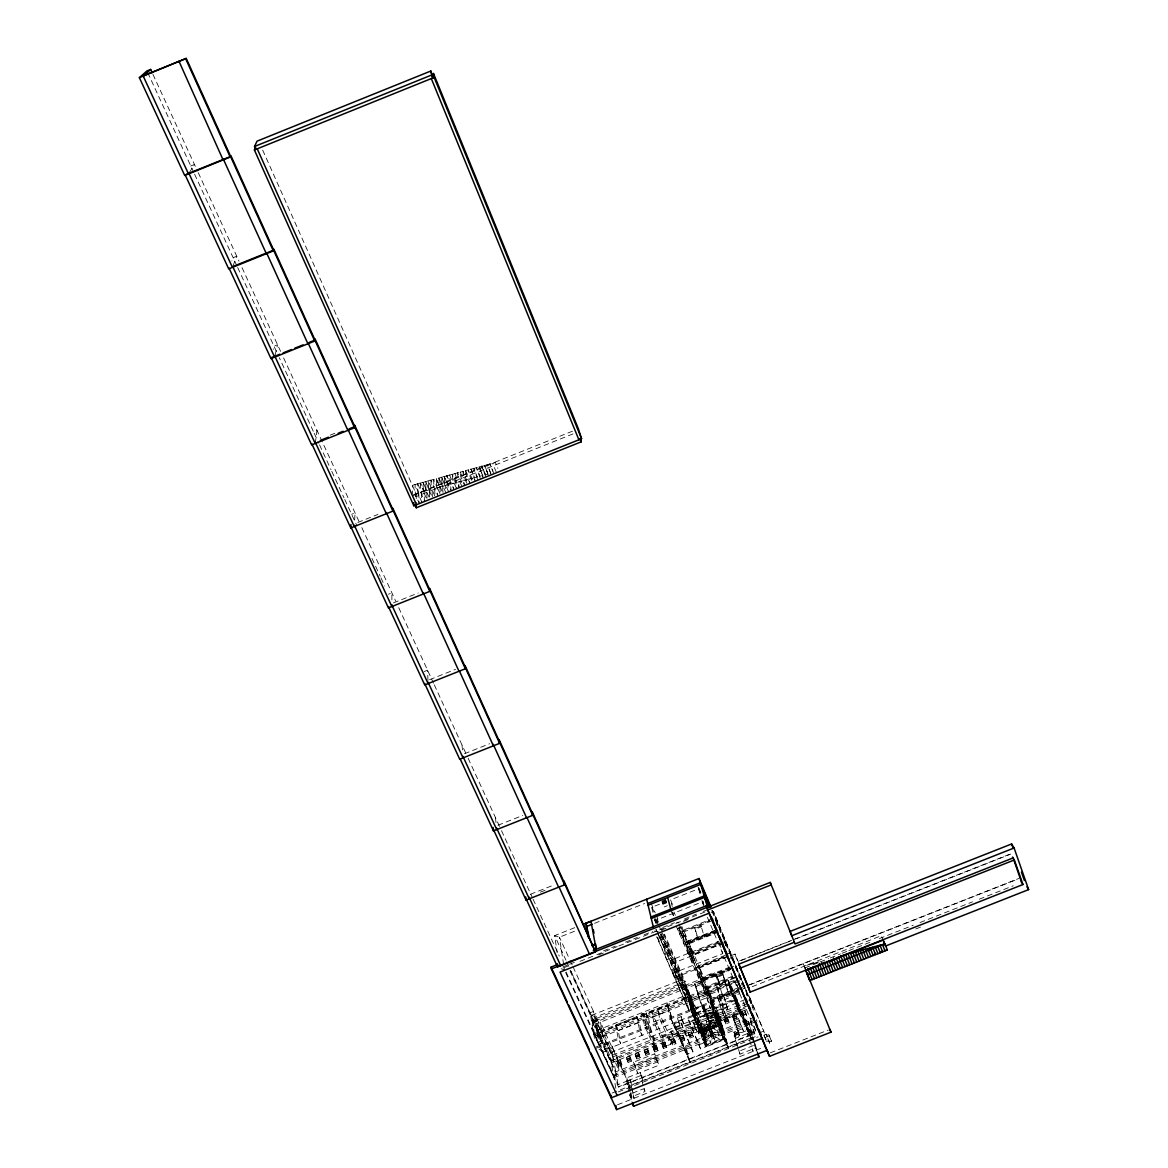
<?xml version="1.0" encoding="UTF-8"?>
<svg xmlns="http://www.w3.org/2000/svg" width="1168" height="1168" viewBox="0 0 1168 1168"><rect width="100%" height="100%" fill="white"/><g stroke="black" fill="none" stroke-linecap="round" stroke-linejoin="round"><path stroke-width="0.75" stroke-dasharray="5 3.75" d="M391.879 599.914L391.893 592.877L388.521 594.22M354.649 520.023L355.057 512.942L351.626 514.314M315.229 443.475L316.966 430.277L313.477 431.678L279.313 357.7M708.45 1035.593L710.159 1027.052L713.079 1033.768L708.45 1035.593L710.436 1043.053L712.159 1034.468L709.502 1024.599L717.502 1021.445M275.049 355.379L277.546 344.764L273.998 346.195L273.21 349.466M725.678 983.763L726.365 985.383L722.598 973.265L728.467 993.457L722.525 995.793L718.481 981.792L714.451 972.389L702.245 977.207L706.29 986.595L716.042 1021.577L723.153 1038.045L715.531 1010.656L699.807 1016.861L707.034 1044.396L690.945 1009.575L706.056 1046.28L707.034 1044.396L723.153 1038.045L724.189 1038.381L723.707 1039.33L728.073 1047.375L727.591 1044.192L749.038 1035.739L745.096 1022.613L735.636 1000.348L736.059 999.239L734.949 998.728L728.555 983.69L728.146 980.638L730.088 983.091L746.615 1022.015L751.039 1038.323L739.49 1013.284L734.322 995.749L739.475 1011.123M233.045 265.778L236.754 256.215L233.133 257.675L231.863 260.873M592.147 1020.117L596.833 1021.635L686.375 986.303L682.871 984.317L592.147 1020.117L610.937 1060.982L613.01 1056.85L612.134 1052.018L596.016 1016.905L591.344 1015.401L594.906 1036.381L688.799 999.341L685.193 985.339L692.025 1001.005L699.398 1029.431L740.264 1013.313L735.081 995.457L740.249 1010.816L738.702 1011.43M711.823 1007.05L708.553 999.487L703.18 979.923L701.048 979.076L592.453 1021.927L611.273 1062.836L613.346 1058.704L718.393 1017.284L720.364 1019.825L728.394 1048.543L717.123 1022.438L709.312 994.172L677.747 921.187M733.971 980.551L707.75 990.887L706.582 992.304L704.421 991.442L594.629 1034.76L613.638 1075.976L615.726 1071.815L613.346 1058.704L597.155 1023.445L592.453 1021.927M734.789 978.025L593.665 1033.695L613.93 1077.641L616.032 1073.48L722.379 1031.563L724.364 1034.133L714.32 1008.758L713.21 1008.247M728.014 956.68L674.578 977.762L671.133 963.965L673.542 959.147L719.05 941.189M702.596 1033.023L703.559 1031.154L720.525 1025.212L699.209 1034.425L697.968 1031.578L719.05 1023.285M189.347 172.572L194.487 164.498L190.793 165.987L188.909 168.937M719.152 931.86L685.937 944.985L682.331 931.495L683.499 930.078L711.356 919.07M714.889 930.911L686.711 942.036L685.528 943.467L687.426 943.686L715.59 932.56M704.654 993.004L697.676 967.133L698.844 965.717L726.467 954.811M730.131 966.958L702.202 977.981L701.019 979.397L702.902 979.602L730.832 968.579M703.18 979.923L704.348 978.521L731.898 967.659M704.056 1034.906L710.378 1027.869L708.669 1036.425L705.297 1037.753L704.056 1034.906L705.793 1041.535L712.159 1034.468L721.912 1035.184L719.181 1025.329L713.341 1011.795M330.179 435.168L335.055 433.211M415.049 484.735L417.677 483.683L418.056 493.611L421.794 502.006L421.356 491.962L418.743 493.013L415.034 484.399L412.406 485.45L412.669 494.02M417.677 484.005L420.305 482.953L423.999 491.246L424.451 500.941L420.714 492.546L420.305 482.953M422.947 482.238L420.319 483.289L424.013 491.567L426.627 490.516L422.947 482.238L423.385 491.48L427.108 499.875L426.627 490.516M425.59 481.508L422.962 482.559L426.641 490.852L429.269 489.801L425.59 481.508L426.043 490.414L429.78 498.809L429.269 489.801M428.233 480.778L425.605 481.829L429.284 490.137L431.912 489.085L432.437 497.743L428.714 489.348L428.233 480.778L435.095 496.677L434.569 488.355L431.941 489.407M428.262 481.099L430.89 480.048L437.766 495.626L437.212 487.64L434.584 488.691M430.904 480.384L433.547 479.318L437.241 487.961L439.869 486.91L436.19 478.603L433.562 479.654M438.847 477.873L439.372 485.085L443.081 493.495L442.526 486.195L438.847 477.873L436.219 478.924L439.883 487.246M441.519 477.143L438.876 478.194L442.541 486.516L445.183 485.465L441.519 477.143L442.044 484.019L445.738 492.429L445.183 485.465M444.176 476.398L441.533 477.464L445.198 485.8L447.84 484.749L444.176 476.398L444.701 482.953L448.41 491.363L447.84 484.749M446.848 475.668L444.205 476.734L447.87 485.07L450.498 484.019L451.067 490.297L447.373 481.888L446.848 475.668L450.527 484.34L453.169 483.289L453.724 489.231L450.045 480.822L449.519 474.938L446.877 476.004M449.549 475.259L452.191 474.208L455.87 482.895L458.513 481.829L459.053 487.1L455.374 478.69L454.863 473.478L452.22 474.529M454.892 473.799L457.535 472.733L461.229 481.435L463.871 480.369L464.382 484.983L460.703 476.559L460.221 472.003L457.579 473.055M460.25 472.325L462.908 471.259L466.587 479.975L469.229 478.909L469.711 482.851L466.047 474.412L465.594 470.529L462.937 471.595M465.623 470.85L468.28 469.784L471.96 478.5L474.602 477.449L475.026 480.72L470.967 469.054L468.324 470.105M471.011 469.375L473.668 468.31L477.347 477.04M473.712 468.631L476.369 467.565L480.048 476.296L482.691 475.245L479.07 466.835L476.413 467.886M485.392 474.5L481.771 466.09L479.114 467.156L482.749 475.566M487.494 472.368L484.486 465.346L481.815 466.412L485.45 474.836L488.107 473.77M490.867 473.347L487.187 464.601L484.53 465.667L487.552 472.69M487.246 464.922L489.903 463.857L492.969 471.215M413.487 494.765L575.386 430.028M492.677 463.433L495.334 462.367L497.802 468.31M412.713 495.743L495.334 462.367M573.035 433.897L415.91 496.721L414.801 494.254M357.788 522.461L377.95 514.402M477.303 476.705L474.646 477.77L470.967 469.054M393.528 602.863L418.261 592.994M424.218 671.542L427.546 670.213L428.028 681.922M429.59 679.688L455.505 669.381M464.441 753.754L489.64 743.739M498.006 825.25L522.768 815.439M530.403 894.294L554.742 884.658M540.39 892.162L545.266 890.22M574.729 927.669L554.654 935.612L557.209 952.781M574.466 931.261L559.443 937.203L554.654 935.612L565.969 960.227M594.512 923.333L644.59 903.521M659.57 904.193L651.686 907.302L652.927 912.354M673.805 898.557L698.552 888.775L700.566 893.564M664.285 906.908L667.366 905.696M657.365 923.479L656.489 919.961L702.391 901.827L703.778 905.112M562.888 966.885L567.969 964.885M569.663 964.213L574.729 962.213M603.491 950.84L615.346 946.153M625.493 942.153L637.334 937.466M644.108 934.794L652.562 931.451M662.694 927.45L674.491 922.778M684.594 918.793L696.391 914.121M703.136 911.463L708.202 909.463M676.695 922.735L678.228 922.121M563.049 968.024L569.838 965.337M579.97 961.337L595.242 955.293M596.877 954.65L617.259 946.591M618.865 945.963L705.136 911.872M598.746 954.869L603.812 952.869M661.365 930.122L666.446 928.122M683.382 921.421L688.448 919.42M711.093 912.456L713.458 911.522L746.629 991.822L713.458 911.522M677.484 928.969L680.579 927.757M680.798 932.093L713.502 919.172M712.057 920.705L684.2 931.714L682.331 931.495M701.121 925.947L695.004 928.356L698.216 939.364L697.5 937.714L694.653 927.538L695.354 929.173L701.472 926.764L700.771 925.114L704.377 936.926L703.676 935.276L697.5 937.714M663.906 947.496L667.775 945.963L670.841 958.213L666.928 959.76L663.906 947.496L655.861 929.071M715.969 929.962L688.171 940.926L687.003 942.342L688.872 942.561L716.656 931.597M713.181 932.006L685.485 942.956L688.711 955.015L721.693 941.992M717.05 931.027L683.995 944.08L679.528 927.027M690.317 946.08L687.28 947.292L690.39 958.913L693.471 957.702L690.317 946.08L695.675 962.812L692.595 964.023L689.47 952.358L692.507 951.161M717.882 942.547L691.427 952.986L690.244 954.417L692.142 954.636L720.233 943.54M723.795 942.853L690.653 955.935L684.2 931.714L688.171 940.926L694.142 963.425M671.133 963.965L722.262 943.773M674.564 971.922L678.404 970.404L681.572 982.857L677.688 984.39L674.564 971.922L682.448 989.982L685.645 1002.611L689.514 1001.078L685.82 986.77L734.015 967.761M719.503 942.737L722.758 953.628L676.739 971.791L674.286 976.638L727.679 955.57M727.255 953.979L730.774 952.592M723.707 956.855L696.157 967.732L699.486 979.996L733.927 966.403M727.153 956.431L699.53 967.338L697.676 967.133M731.518 955.468L735.022 954.081L738.483 962.271M728.569 958.738L735.606 955.95L735.022 954.081M591.344 1015.401L681.689 979.733L685.193 981.719L686.375 986.303L661.307 928.691M739.621 960.841L791.787 940.255M793.466 939.583L1010.597 853.896M741.403 960.388L749.871 957.045M751.564 956.373L783.743 943.671M785.436 942.999L793.904 939.656M795.598 938.999L1010.729 854.1M698.8 997.005L694.726 983.514L701.15 980.974L702.391 983.865L695.967 986.405L701.369 1005.4L703.778 1010.948L698.479 994.567L704.99 991.997L710.334 1008.364L704.99 991.997M701.442 980.945L732.745 968.593M703.53 980.726L729.358 970.535M685.193 985.339L685.704 988.508L597.155 1023.445L599.388 1036.279L615.726 1071.815L721.926 1029.957L723.912 1032.527L719.897 1016.7L710.071 993.88L713.531 1006.363L723.445 1029.373L751.812 1018.189M703.808 981.368L687.207 987.909L685.82 986.77M682.448 989.982L686.273 988.478M701.778 982.419L695.354 984.96L698.172 995.559M722.934 974.068L717.269 976.302L720.291 986.829M717.605 977.105L716.918 975.499L720.641 987.632L717.605 977.105L723.284 974.871M656.255 929.859L686.886 1000.1L685.412 994.275L687.689 993.369M705.151 987.048L707.72 987.909L710.261 993.807L708.377 994.552L705.151 987.048L735.11 975.236M706.436 987.486L732.351 977.251M641.991 1013.795L643.13 1013.357L654.065 1037.812L656.708 1049.798L655.569 1050.236L644.517 1025.606L641.991 1013.795L652.941 1038.25L655.569 1050.236M735.782 976.828L707.72 987.909L711.151 1000.348L739.534 989.15M615.697 1025.241L618.179 1030.702L620.661 1043.725L618.149 1038.221L615.697 1025.241L636.852 1016.905L639.305 1022.365L642.02 1035.301L639.538 1029.796L636.852 1016.905M648.97 1026.073L646.167 1013.225L667.264 1004.903L669.687 1010.393L672.739 1023.197M688.813 996.377L690.317 995.793L687.733 989.836L686.215 990.435L691.573 1007.064L693.091 1006.466L690.317 995.793M719.138 984.42L725.036 982.098M686.434 998.29L594.6 1034.527L593.359 1031.84L685.251 995.589L689.31 1011.488L656.664 936.78M737.753 979.996L689.032 999.224L690.419 1000.377L703.691 1030.818L719.59 1024.555M706.917 993.107L736.307 981.514M739.87 980.901L599.388 1036.279L594.629 1034.76M690.419 1000.377L707.209 993.749L679.031 928.356M727.62 1008.889L723.342 994.683L727.62 1008.889L723.488 1010.51L716.291 985.31L718.656 990.829L690.784 1001.823L687.616 996.625L691.237 1010.729L706.859 1046.513L724.51 1039.564M618.179 1030.702L639.305 1022.365M651.437 1031.592L648.62 1018.7L669.687 1010.393M700.858 1000.085L707.37 997.516M602.6 1040.425L602.98 1042.557L598.731 1044.221L598.366 1042.104L602.6 1040.425L570.407 970.418M738.848 987.544L708.553 999.487L711.151 1000.348M644.517 1025.606L645.656 1025.154L643.13 1013.357M653.876 1021.912L659.964 1019.518L657.686 1009.561L668.578 1034.074L670.928 1044.192L664.869 1046.572L653.876 1021.912L651.656 1011.941L662.577 1036.439L664.869 1046.572M742.614 986.989L709.852 999.91L712.772 1006.67M747.958 985.31L1019.168 878.336M749.725 984.858L1017.605 879.212M719.809 997.589L723.897 995.968M738.176 990.493L710.29 1001.487L724.364 1034.133M595.928 1047.054L738.643 990.771L736.585 984.449M741.957 989.34L745.432 987.967M696.595 1015.167L704.581 1012.028L702.683 1005.298L695.004 1009.064M693.617 1009.181L692.098 1009.78L689.894 1004.743L691.427 1004.144L693.617 1009.181L696.464 1020.117L694.916 1020.73L690.668 1004.436L692.858 1009.473M596.133 1048.236L742.337 990.581M752.163 986.697L881.285 935.729L883.242 940.065M702.333 1006.553L703.851 1005.955L707.72 1014.89L712.933 1034.162L709.005 1025.11L707.458 1025.723L702.333 1006.553L706.217 1015.488L707.72 1014.89M806.665 965.44L809.001 964.52M809.103 964.783L811.439 963.863M811.526 964.111L813.862 963.191M813.965 963.454L816.301 962.534M816.388 962.782L818.724 961.863M677.425 1018.087L681.221 1016.598L682.623 1019.781L683.572 1023.664L679.776 1025.154L677.425 1018.087L679.776 1025.154M738.307 1006.261L736.774 1006.874L733.562 996.056L739.694 993.603L736.789 984.025M804.825 967.98L818.388 962.636M820.082 961.965L828.55 958.621M830.244 957.964L840.405 953.949M842.099 953.278L847.18 951.278M848.873 950.606L872.598 941.262M879.373 938.59L913.259 925.217M920.034 922.545L972.55 901.842M979.324 899.17L1013.211 885.811M695.894 1012.948L703.881 1009.794L702.683 1005.298M612.09 1046.221L612.47 1048.353L602.454 1052.295L602.089 1050.163L612.09 1046.221L627.902 1080.75L630.005 1091.438M696.04 1013.269L694.522 1013.868L691.266 1001.297L692.77 1000.713L699.866 1027.957M696.186 1013.59L704.158 1010.437M692.595 1015.43L601.929 1051.171L598.936 1049.112M694.142 1014.817L734.949 998.728L738.804 1011.663L739.913 1012.174L739.49 1013.284L717.926 1021.781L716.802 1021.285M694.245 1015.05L692.712 1015.664L687.616 996.625M678.827 1021.285L682.623 1019.781M692.945 1051.828L680.345 1021.358L692.945 1051.828L686.959 1054.178L675.352 1027.898L674.345 1023.723L682.17 1020.467L681.221 1016.598M687.952 1018.365L693.091 1016.335L705.662 1046.82L700.523 1048.835L687.952 1018.365L700.523 1048.835M696.449 1014.861L694.931 1015.459L698.333 1028.57M704.581 1012.028L736.818 998.932L740.687 1011.868M915.814 928.94L920.91 926.939M735.636 1000.348L714.32 1008.758L717.926 1021.781L727.591 1044.192L723.883 1030.964L745.096 1022.613L747.082 1025.183L751.389 1039.491L732.278 994.552L728.146 980.638L747.082 1025.183L746.615 1022.015L752.309 1019.766M712.918 1009.371L705.691 1012.233L706.392 1013.824L713.619 1010.977M737.008 999.969L735.475 1000.582L733.562 996.056M713.838 1011.78L706.085 1014.656L710.261 1024.292M675.352 1027.898L681.367 1025.533M689.003 1022.511L694.172 1020.482M716.086 1011.926L700.347 1018.131L687.207 987.909L690.478 1000.48M721.386 1009.824L717.736 996.888L724.583 1017.27L721.386 1009.824L727.065 1007.59M706.786 1016.262L714.042 1013.415M708.173 1019.489L707.297 1016.233L714.524 1013.386M652.941 1038.25L654.065 1037.812M670.899 1031.271L674.359 1040.892L670.899 1031.271L693.573 1022.336L697.077 1031.943L671.293 1042.104L672.549 1044.937L675.922 1043.593L674.184 1038.702L670.812 1040.031L671.293 1042.104M747.155 1002.086L610.076 1056.135L616.091 1089.642M662.577 1036.439L668.578 1034.074M708.217 1018.657L715.444 1015.795L714.758 1014.204L707.516 1017.051L708.874 1021.095M747.418 1003.867L613.01 1056.85L596.833 1021.635L596.016 1016.905L685.193 981.719L664.49 934.123M671.819 1035.184L694.566 1026.205L693.573 1022.336M747.958 1005.633L719.897 1016.7L720.364 1019.825L716.553 1010.992L726.058 1044.791L618.529 1087.145L601.929 1051.171L599.607 1037.783L593.665 1033.695M709.122 1021.066L716.364 1018.219L715.663 1016.613L708.436 1019.46L709.56 1022.686L716.802 1019.839L715.444 1015.795M709.341 1021.883L716.583 1019.022M610.937 1060.982L745.257 1008.028M673.44 1036.98L696.07 1028.059M710.042 1023.475L717.269 1020.628L720.218 1031.286L704.085 1037.637L702.581 1031.855M611.273 1062.836L750.849 1007.809M616.835 1061.318L620.208 1059.989L621.493 1062.792L621.887 1064.895L618.514 1066.223L616.835 1061.318L618.12 1064.121L621.493 1062.792M626.428 1057.536L629.8 1056.208L631.085 1059.011L631.494 1061.113L628.121 1062.442L626.428 1057.536L628.121 1062.442M635.115 1054.105L638.487 1052.777L639.772 1055.595L640.195 1057.682L636.823 1059.011L635.115 1054.105L636.823 1059.011M644.269 1050.499L647.641 1049.171L648.912 1051.988L649.35 1054.076L645.977 1055.405L644.269 1050.499L645.977 1055.405M652.956 1047.068L656.328 1045.74L657.599 1048.557L658.051 1050.645L654.679 1051.974L652.956 1047.068L654.679 1051.974M661.657 1043.637L665.03 1042.309L666.3 1045.141L662.928 1046.47L661.657 1043.637L662.723 1047.054L666.096 1045.725M679.586 1036.571L682.959 1035.242L684.711 1040.133L681.338 1041.462L679.586 1036.571L680.083 1038.629M688.288 1033.14L691.66 1031.811L692.901 1034.644L689.529 1035.972L688.288 1033.14L690.04 1038.031L693.427 1036.702L692.244 1033.154M701.939 1031.592L698.552 1032.921L697.442 1029.534L700.815 1028.205L704.275 1035.739L710.597 1028.687L702.304 1031.884L688.901 1000.976L685.704 988.508M714.86 1022.672L716.641 1027.548L714.86 1022.672L718.232 1021.343M727.387 1017.737L728.613 1021.255L725.226 1022.584L724.014 1019.065L727.387 1017.737L729.197 1022.599L725.81 1023.942L724.583 1021.095L727.971 1019.752L729.197 1022.599M732.351 1015.78L735.723 1014.452L736.935 1017.299L737.534 1019.314L734.146 1020.642L732.351 1015.78L733.562 1018.627L736.935 1017.299M743.315 1017.036L741.505 1012.174L744.892 1010.831L746.702 1015.707L743.315 1017.036L742.103 1014.189L745.491 1012.846L746.702 1015.707M700.362 1028.745L707.925 1025.84M707.881 1026.687L700.566 1029.577L700.143 1027.928M709.575 1029.023L708.407 1026.628L700.844 1029.534L699.647 1027.125L706.961 1024.248L707.662 1025.869M620.88 1061.464L617.449 1062.646L617.901 1064.895L621.274 1063.566L620.807 1061.318M630.472 1057.682L627.026 1058.865L627.508 1061.113L630.881 1059.77L630.399 1057.536M639.159 1054.251L635.728 1055.434L636.21 1057.682L639.597 1056.339L639.1 1054.105M648.313 1050.66L644.867 1051.828L645.364 1054.062L648.751 1052.733L648.24 1050.499M657 1047.229L653.554 1048.411L654.08 1050.631L657.453 1049.302L656.927 1047.083M662.256 1044.98L665.702 1043.798M674.841 1040.192L671.41 1041.374L671.95 1043.593L675.338 1042.25L674.184 1038.702M683.616 1036.731L680.17 1037.914L680.74 1040.119L684.127 1038.79L683.557 1036.585M692.317 1033.3L688.872 1034.483L690.04 1038.031M701.472 1029.694L698.026 1030.877L699.209 1034.425M718.875 1022.832L715.429 1024.015L716.057 1026.205M724.583 1020.409L728.029 1019.226M736.366 1015.941L732.92 1017.124L738.906 1032.965L743.505 1031.154L738.351 1018.292L733.752 1020.102L738.906 1032.965M742.074 1013.517L745.52 1012.335M617.215 1063.406L620.602 1062.077L620.208 1059.989M626.822 1059.624L630.209 1058.296L629.8 1056.208M635.538 1056.193L638.911 1054.865L638.487 1052.777M644.692 1052.572L648.079 1051.244L647.641 1049.171M653.408 1049.141L656.796 1047.813L656.328 1045.74M665.03 1042.309L665.512 1044.382L662.125 1045.71L663.395 1048.543L666.767 1047.214L665.629 1043.652M732.935 1017.795L736.322 1016.467L737.534 1019.314M701.603 1030.278L708.888 1027.417L710.684 1033.154L703.384 1036.031M701.895 1030.789L720.831 1023.329L717.313 1010.7M627.712 1060.34L631.085 1059.011M636.399 1056.923L639.772 1055.595M645.539 1053.317L648.912 1051.988M654.226 1049.886L657.599 1048.557M672.549 1044.937L672.067 1042.863L675.44 1041.535M680.842 1039.403L684.214 1038.075M716.086 1025.519L719.459 1024.19M725.81 1023.942L725.226 1021.912L728.613 1020.569M746.089 1013.678L742.717 1015.021L741.505 1012.174M617.828 1064.749L621.201 1063.42M627.435 1060.953L630.808 1059.624M636.137 1057.522L639.524 1056.193M645.305 1053.916L648.678 1052.587M654.007 1050.485L657.394 1049.156M671.892 1043.433L675.265 1042.104M680.681 1039.973L684.054 1038.644M689.383 1036.542L692.77 1035.213M725.167 1022.438L728.555 1021.109M733.504 1019.153L736.891 1017.81M746.075 1014.204L742.687 1015.532L746.133 1014.35L744.892 1010.831M662.796 1047.2L666.169 1045.871M689.456 1036.688L692.843 1035.359M698.625 1033.081L701.997 1031.738M733.577 1019.299L736.964 1017.97L735.723 1014.452M706.859 1046.513L703.078 1032.089L721.284 1024.92L726.525 1043.798M702.786 1032.673L710.056 1029.811L709.356 1028.205L698.683 1032.366L697.442 1029.534M702.683 1034.425L709.983 1031.534M633.523 1062.194L637.772 1073.567L633.523 1062.194L654.708 1053.843L658.986 1065.201L626.179 1078.093L628.661 1091.16M734.497 1022.642L739.11 1020.817L738.351 1018.292M717.24 1030.307L720.627 1028.979L719.4 1026.132L709.721 1025.402L717.24 1030.307L719.736 1039.389L712.159 1034.468L715.093 1041.228L709.94 1026.219L717.473 1031.125L712.86 1032.95M634.224 1065.771L655.482 1057.405L654.708 1053.843M754.207 1032.366L751.915 1033.257L748.206 1021.65L750.484 1020.744L751.696 1023.621L749.418 1024.511L752.484 1034.629L754.776 1033.724L751.053 1022.102L748.776 1023.007M613.638 1075.976L754.805 1020.35M748.849 1023.153L751.112 1022.263M613.93 1077.641L755.302 1021.942M686.959 1054.178L685.923 1049.944L691.879 1047.594M699.442 1044.615L704.567 1042.601L705.662 1046.82M637.056 1069.976L658.212 1061.639M737.723 1030.629L738.979 1034.22L735.168 1035.724L733.927 1032.132L737.723 1030.629L739.563 1035.578L735.752 1037.082L734.526 1034.206L738.337 1032.702L739.563 1035.578M738.161 1030.41L742.746 1028.599M734.511 1033.49L738.307 1031.986M734.57 1033.636L738.38 1032.147M724.963 1038.089L706.552 1045.345L690.945 1009.575M723.707 1039.33L706.056 1046.28L698.581 1018.087L661.657 933.728M735.752 1037.082L735.154 1034.994L738.95 1033.505M725.357 1038.994L723.824 1039.593L715.809 1011.298M736.906 1045.01L734.176 1035.534L749.71 1029.417L754.484 1042.046M735.11 1035.563L738.921 1034.06M750.484 1020.744L753.564 1030.833L751.258 1031.738L752.484 1034.629M643.042 1085.495L640.414 1072.487L641.655 1075.232L627.435 1080.838L628.691 1087.393M738.103 1047.813L735.373 1038.323L750.907 1032.205L757.755 1054.018M627.902 1080.75L617.989 1084.649L602.089 1050.163M751.842 1033.111L754.134 1032.205M725.766 1044.09L727.299 1043.491M751.769 1034.264L618.383 1086.839M754.309 1026.322L756.324 1032.862L750.571 1035.125L733.898 995.895L730.088 983.091M760.412 1032.439L763.857 1031.081L748.688 995.078L764.514 1033.169L763.857 1031.081M630.647 1090.824L629.654 1085.685L752.98 1037.096M612.134 1093.044L757.682 1035.709M618.295 1091.919L758.032 1036.877M766.544 1035.52L768.851 1034.614L771.552 1041.038L769.259 1041.944L766.135 1034.191L763.828 1035.096L765.858 1039.914M764.66 1037.753L769.274 1035.928L768.851 1034.614M749.71 1029.417L754.47 1045.126L738.716 1051.331L739.928 1054.135L755.667 1047.944M766.544 1041.52L768.836 1040.615L769.668 1043.272L771.975 1042.367L771.552 1041.038M644.298 1088.284L644.97 1091.54L630.559 1097.219L629.932 1093.934M617.565 1104.753L764.339 1046.951M770.281 1052.864L828.287 1030.03M709.502 1024.599L719.181 1025.329M659.526 932.268L654.255 930.779L654.518 931.874M561.151 968.768L564.436 969.849L559.443 937.203L569.283 958.636M751.506 1003.838L750.542 1000.757L746.002 999.239L612.134 1052.018L610.076 1056.135L569.75 968.433M728.073 1047.375L716.451 1020.467L738.804 1011.663L731.942 993.413L733.898 995.895M566.1 972.112L598.366 1042.104M565.662 972.521L599.403 1045.681L593.49 1011.415L590.117 1012.744L594.804 1040.367M147.679 72.591L193.815 172.543M194.574 174.178L236.914 265.866M237.673 267.516L278.553 356.05M314.236 433.343L318.806 443.256M319.579 444.906L331.026 469.697M331.785 471.346L343.991 497.787M344.75 499.437L356.897 525.731M371.95 558.348L380.228 576.291M380.987 577.912L384.754 586.073M570.042 960.286L572.305 965.235M573.065 966.885L594.716 1014.072L598.016 1033.169M631.494 1099.263L629.275 1094.431L643.699 1088.751L644.97 1091.54M566.728 961.863L568.991 966.797M569.984 970.812L602.98 1042.557M152.935 74.343L197.494 171.054M198.253 172.689L239.017 261.136M242.039 267.691L280.583 351.334M283.62 357.919L358.824 521.103M361.832 527.615L395.689 601.097M398.726 607.681L433.547 683.236M434.292 684.871L467.375 756.63M468.134 758.28L500.751 829.061M501.51 830.696L532.36 897.637M533.104 899.258L559.268 956.052M620.602 1062.077L621.887 1064.895M629.654 1085.685L600.469 1022.146L602.732 1034.965L619.055 1070.501L616.631 1057.405M630.209 1058.296L631.494 1061.113M638.911 1054.865L640.195 1057.682M655.482 1057.405L658.986 1065.201M648.079 1051.244L649.35 1054.076M646.167 1013.225L648.62 1018.7M656.796 1047.813L658.051 1050.645M645.656 1025.154L656.708 1049.798M417.677 483.683L421.371 492.297M665.512 1044.382L666.767 1047.214M262.669 150.088L416.1 493.728L416.436 503.16M674.666 1040.761L675.922 1043.593M670.812 1040.031L672.067 1042.863M659.964 1019.518L670.928 1044.192M684.711 1040.133L682.959 1035.242M667.366 1004.611L669.79 1010.101L672.899 1023.183M674.345 1023.723L685.923 1049.944M670.461 1017.664L690.186 1062.296M682.17 1020.467L683.572 1023.664M694.566 1026.205L697.077 1031.943M449.519 474.938L453.199 483.61L455.841 482.559L456.396 488.166L452.702 479.756L452.191 474.208M693.427 1036.702L691.66 1031.811M652.007 907.288L654.153 912.223M657.015 918.807L658.445 922.107M656.489 919.961L657.92 923.231M658.621 924.866L673.542 959.147L676.739 971.791L660.241 933.918M689.573 996.085L674.987 962.447L678.185 975.105L703.078 1032.089M654.314 916.734L657.219 923.392M460.221 472.003L463.9 480.705L466.543 479.639L467.039 483.917L463.375 475.478L462.908 471.259M703.837 1031.797L690.784 1001.823L695.69 1020.423M654.576 919.085L656.036 922.428M661.117 934.123L688.784 997.618M654.868 920.048L656.299 923.348M661.322 934.882L682.871 984.317M654.562 920.077L655.993 923.377M661.03 934.926L683.309 986.084L681.689 979.733M695.281 1013.561L688.405 997.764L688.901 1000.976M702.596 1033.096L689.251 1002.421L599.607 1037.783L616.032 1073.48L618.529 1087.145M660.081 936.196L685.412 994.275M658.913 935.305L686.492 998.523M454.863 473.478L458.542 482.165L461.185 481.099L461.725 486.049L458.046 477.624L457.535 472.733M657.117 937.335L689.018 1010.335M704.786 1009.824L707.487 1017.883L714.728 1015.021L712.699 1008.568M706.611 1014.642L707.297 1016.233M708.626 1027.446L707.443 1025.037L708.582 1028.307M707.18 1025.081L711.385 1034.76L703.851 1005.955M465.594 470.529L469.273 479.23L471.916 478.179L472.368 481.785L468.704 473.347L468.28 469.784M650.941 902.937L655.219 912.792M655.934 914.427L658.781 920.997M724.189 1032.395L722.262 1027.942L720.744 1028.541L722.671 1032.994M672.359 912.5L673.761 915.77M678.696 927.202L701.048 979.076L705.282 994.45L704.027 991.544M670.739 909.171L673.556 915.697M720.072 1023.621L723.912 1032.527M671.834 912.281L673.25 915.551M678.885 928.633L707.005 993.866M721.503 1028.234L723.43 1032.702M712.013 1006.962L721.926 1029.957M712.451 1008.553L719.765 1025.519M720.043 1026.161L722.379 1031.563M676.17 925.961L704.421 991.442M480.355 478.588L476.369 467.565M477.697 479.654L473.668 468.31M694.726 983.514L695.967 986.405M734.176 1035.534L735.373 1038.323M491.013 474.325L487.187 464.601M724.014 1019.065L725.226 1021.912M488.355 475.391L484.486 465.346M670.505 899.856L673.25 906.222M682.127 926.896L686.711 942.036M673.965 912.062L675.352 915.289M485.684 476.456L481.771 466.09M708.567 994.479L718.393 1017.284M721.839 994.187L722.525 995.793M496.342 472.193L492.721 463.754M719.254 996.289L722.423 1003.677M733.927 1032.132L735.154 1034.994M493.67 473.259L489.903 463.857M722.934 1009.21L726.131 1016.656L718.656 990.829M754.47 1045.126L756.543 1050.017M731.942 993.413L751.039 1038.323M748.454 1035.563L747.578 1033.505L750.893 1044.542M752.309 1049.258L753.185 1051.346L751.301 1045.024M728.467 993.457L724.686 981.295L725.372 982.901L719.488 985.223L714.451 972.389M739.11 1020.817L743.505 1031.154M701.953 900.353L703.997 905.185M707.341 917.23L722.758 953.628M724.175 956.957L738.512 990.814M739.694 993.603L756.324 1032.862M753.564 1030.833L754.776 1033.724M748.206 1021.65L749.418 1024.511M769.668 1043.272L766.135 1034.191M712.407 910.339L750.542 1000.757M712.305 911.332L751.272 1003.692M711.706 910.412L752.528 1007.152M766.12 1040.206L763.419 1033.782L764.237 1036.425M716.918 924.049L717.678 925.83M723.956 940.707L724.963 943.408L724.277 941.773M747.155 995.676L746.425 993.953L746.775 995.063M725.299 944.197L725.985 945.832L725.664 944.766M738.716 975.995L739.461 977.733L739.125 976.638M698.917 887.855L701.034 892.848M698.07 887.14L700.888 893.812M735.606 955.95L738.38 962.52M769.274 1035.928L771.975 1042.367M805.248 968.593L803.19 963.527L805.891 970.579M751.973 1005.371L753.988 1011.853M756.426 1019.708L756.922 1021.299M738.833 974.696L742.147 985.456M735.636 967.119L736.585 970.17M730.219 954.271L732.336 961.206M754.981 1043.696L757.988 1053.594M719.736 929.421L720.773 932.823M715.648 920.223L717.181 925.29M728.555 983.69L732.351 996.494L721.138 1000.918L717.473 988.07M703.326 901.419L703.632 902.47M698.552 888.775L700.493 895.389M702.391 901.827L703.399 905.288M738.556 1049.39L739.928 1054.135M710.261 993.807L713.721 1006.29L704.027 1010.116L704.45 1011.707M707.75 990.887L704.348 978.521L699.53 967.338L702.917 979.631M702.202 977.981L698.844 965.717L688.872 942.561L692.142 954.636M688.799 946.693L691.938 958.3M708.407 1026.628L709.283 1029.928L701.983 1032.804L700.815 1028.205M681.061 926.414L682.813 932.94L679.718 934.152L678.418 929.261M671.396 903.214L672.272 906.558M700.625 1028.716L701.282 1031.183M689.529 995.866L692.872 1008.816M686.974 990.143L689.719 1000.786M673.571 974.988L673.848 976.112M661.453 934.458L662.738 939.641L658.81 941.189L657.555 935.991M688.916 1059.42L685.645 1046.046L690.478 1063.479L670.301 1017.664L667.264 1004.903M668.563 1007.327L666.943 1002.816L670.739 1018.817M662.329 1045.126L663.395 1048.543M641.655 1075.232L642.984 1081.758M630.968 1092.547L632.603 1101.117M630.326 1093.146L632.282 1103.424M482.691 475.245L483.026 477.522L479.07 466.835M495.48 817.629L496.02 822.783M462.046 745.096L462.426 749.914M439.869 486.91L440.424 494.56L436.715 486.151L436.19 478.603M433.547 479.318L434.043 487.217M430.89 480.048L431.372 488.282M418.728 492.677L419.137 503.072L415.385 494.677L415.034 484.399M630.851 1081.889L629.917 1079.86L634.005 1098.27L630.851 1081.889"/><path stroke-width="1.5" d="M311.798 443.825L350.765 527.951L392.901 511.102L392.901 508.416L429.722 589.752M391.879 604.849L391.864 606.528L354.342 525.323M350.765 527.951L350.969 524.534M273.648 356.693L271.224 357.671L311.652 444.92L354.59 427.707L354.751 425.327L392.901 509.613M347.976 429.065L347.874 430.393L308.075 342.866M315.404 442.117L315.229 443.475L274.86 356.211L279.838 354.211M229.03 268.071L270.991 358.62L314.761 341.041L315.097 338.983L354.678 426.378M308.118 342.633L307.914 343.786L266.611 252.945L232.739 266.581L274.641 357.16M185.113 174.806L228.709 268.874L273.341 250.901L273.852 249.193L314.951 339.888M266.669 252.755L266.362 253.704L223.438 159.344M581.562 438.73L434.175 77.424L433.43 73.336L578.394 428.831L581.562 438.73L413.837 505.788L254.39 149.971L255.646 147.27M255.821 149.387L254.522 146.496L257.033 141.167L430.846 71.014L432.744 78.008L430.846 71.014M152.176 72.708L150.672 69.438L146.92 70.941L139.372 77.672L184.705 175.448L230.227 157.081L230.943 155.738L273.633 249.952M223.526 159.198L223.117 159.943L179.011 61.32M188.997 173.127L188.501 173.915L143.226 76.11L150.672 69.438M139.372 77.672L186.238 58.4L230.622 156.337M143.854 75.555L186.238 58.4M254.522 146.496L431.532 75.059M186.369 174.309L230.549 156.483L273.341 250.901M254.39 149.971L434.175 77.424M267.998 252.376L273.575 250.142L314.761 341.041M283.167 352.867L291.474 349.539M294.789 348.195L303.096 344.867M309.447 342.312L314.907 340.122L354.59 427.707M320.251 440.438L328.398 437.168M338.18 433.255L343.071 431.284M349.626 428.656L354.663 426.641L392.901 511.102M415.166 505.262L416.29 507.773L581.27 441.811L580.219 438.496M465.2 666.986L429.649 588.453L429.795 591.388L388.418 607.9L350.838 526.724M499.408 741.446L465.068 665.57L465.346 668.753L424.714 684.93L388.433 606.557M532.404 813.308L499.218 739.943L499.627 743.359L459.71 759.215L424.656 683.484M460.353 759.302L493.465 830.901L532.696 815.337L532.17 811.702L564.275 882.687M493.305 829.251L526.067 900.09L564.626 884.818L563.998 880.993L595.476 951.949L557.559 966.943L525.848 898.367M583.08 924.37L698.99 878.526L710.991 906.996M588.511 937.583L585.942 923.289L590.979 921.304L596.249 949.818M586.161 926.633L592.307 924.253M647.685 903.565L700.26 882.774L710.173 906.295M648.079 905.229L700.742 884.41L710.334 907.156M650.926 916.997L704.173 895.944L709.02 907.419M651.291 918.486L704.611 897.404L708.772 907.259M591.665 945.569L595.519 944.036L593.169 945.525M768.15 1053.113L767.259 1050.28L616.616 1109.6L551.34 968.914L551.077 967.104L557.837 964.447M593.286 950.431L706.377 905.726L707.574 908.558M551.34 968.914L770.238 882.409L795.072 943.963L1013.094 857.94L1021.109 880.833M829.937 1029.373L830.974 1032.162L769.522 1056.354L707.647 910.018L771.157 884.921L770.238 882.409M709.283 913.113L560.071 972.068L617.142 1095.511M1014.101 847.983L1011.605 843.968L790.137 931.392L791.743 935.758L1014.101 847.983L1028.628 889.607L885.548 946.022L883.242 940.065L805.891 970.579M794.43 942.211L738.775 964.169L748.805 988.026M740.03 968.214L1014.35 859.969L1022.949 884.541L750.09 992.128L738.512 963.337M845.69 954.767L848.026 953.847L852.071 963.877M850.581 953.424L852.932 952.504L856.757 962.023M853.034 952.752L855.385 951.832L859.108 961.089M855.487 952.081L857.838 951.161L861.458 960.169M857.94 951.409L860.29 950.489L863.809 959.235M860.393 950.737L862.743 949.818L866.16 958.315M862.86 950.066L865.211 949.146L868.51 957.395M865.313 949.394L867.663 948.474L870.861 956.461M867.766 948.723L870.116 947.803L873.211 955.541M870.233 948.051L872.584 947.131L875.562 954.606L874.905 953.073M872.7 947.379L875.051 946.46L877.913 953.687M875.153 946.708L877.504 945.773L880.263 952.752L879.927 951.993M877.621 946.036L879.971 945.102L882.614 951.832L882.278 951.059M880.088 945.35L882.672 944.941M884.906 943.759L887.33 949.978L809.789 980.536L807.38 974.623L884.906 943.759L882.555 944.678L884.745 950.387M884.862 950.65L887.33 949.978M632.282 1103.424L633.596 1106.271L758.981 1056.894L757.988 1053.594M1012.539 857.035L1014.35 859.969M1026.949 886.833L1028.628 889.607M1021.124 881.548L1022.949 884.541M551.077 967.104L567.166 1001.779M568.699 1005.093L589.387 1049.667M590.906 1052.967L610.82 1095.905M529.06 897.097L560.713 965.688M496.561 827.951L529.279 898.82M462.922 756.353L496.736 829.601M428.043 682.141L463.039 757.901M391.879 605.185L428.101 683.587M315.36 442.395L354.269 526.534M188.895 173.287L232.432 267.37M185.727 58.911L230.227 157.081M559.078 887.14L589.548 954.3M527.104 817.79L558.611 887.213M493.217 744.308L526.564 817.761M459.637 671.512L493.392 745.841M423.283 592.658L458.995 671.279M386.331 512.533L423.327 593.972M347.962 429.328L386.316 513.73M585.942 923.289L589.533 938.78M564.348 883.125L595.476 951.949M532.462 813.716L564.626 884.818M499.451 741.826L532.696 815.337M465.229 667.337L499.627 743.359M429.736 590.074L465.346 668.753M392.901 509.905L429.795 591.388M883.577 941.656L884.891 944.562M257.237 148.818L416.494 504.722M757.755 1054.018L758.981 1056.894M707.896 902.645L709.414 906.558M709.852 907.302L706.801 900.046L707.866 902.893M711.181 916.515L717.429 931.305M719.517 936.24L727.854 955.979M745.826 998.494L747.213 1001.779M748.6 1005.049L750.674 1009.97M752.061 1013.24L754.134 1018.16M755.521 1021.431L757.594 1026.351M758.981 1029.621L761.054 1034.541M706.888 907.448L769.522 1056.354M850.479 953.176L854.407 962.943M845.588 954.519L849.72 964.797M580.233 439.27L581.27 441.811M431.313 78.577L578.89 439.796M843.135 955.19L847.369 965.732M812.125 979.616L807.833 968.593M830.974 1032.162L805.511 969.498L807.38 974.623M840.683 955.847L845.019 966.651M819.177 976.842L815.03 966.286M816.826 977.762L812.636 967.046M814.476 978.696L810.227 967.819M838.347 956.782L842.668 967.586M826.214 974.068L821.703 962.578M823.878 974.988L819.352 963.512M821.527 975.908L817.425 965.513M836.332 958.534L840.318 968.506M833.266 971.28L829.076 960.738M830.915 972.214L826.667 961.468M828.565 973.134L824.243 962.198M837.967 969.425L833.353 957.862M835.616 970.36L831.499 959.994M807.263 973.703L809.789 980.536M1011.605 843.968L1012.758 847.296M1021.46 872.175L1024.365 880.482M748.542 987.179L750.09 992.128M763.098 1041.184L762.222 1038.367L611.171 1097.862L610.689 1095.088M698.99 878.526L707.677 907.74M706.377 905.726L707.647 910.018M667.687 897.477L671.133 910.646M646.634 899.229L653.408 927.275M632.939 1102.84L633.596 1106.271M593.315 929.611L593.972 933.188M595.519 944.036L596.176 947.569M594.57 948.854L594.76 949.847M615.872 1105.41L616.616 1109.6M557.092 963.717L557.559 966.943M525.673 896.966L526.067 900.09M493.13 827.47L493.465 830.901M416.173 504.62L416.29 507.773M413.735 502.649L413.837 505.788M665.424 900.192L662.344 901.419L662.986 903.915L666.067 902.689L665.424 900.192M666.037 901.608L662.957 902.835L666.037 901.608"/></g></svg>
